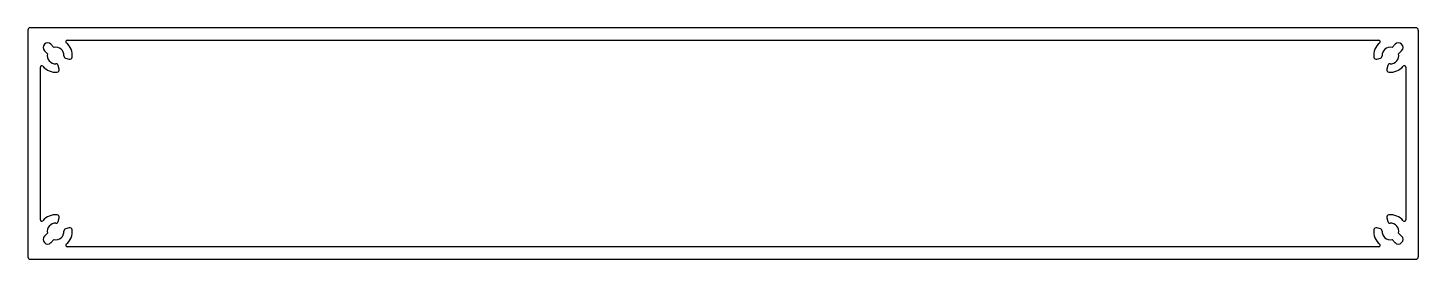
# Model space of a CAD drawing. Extents: x 2847 to 3147, y 1872 to 1922.
import ezdxf

# ---------------------------------------------------------------- set-up
doc = ezdxf.new("R2010")
doc.units = 0
doc.layers.get('0').update_dxf_attribs({"linetype": 'CONTINUOUS'})

msp = doc.modelspace()

# ---------------------------------------------------------------- linework, layer by layer
for p, q in [((2847.27, 1921.84), (2847.27, 1872.84)), ((3146.77, 1922.34), (2847.77, 1922.34)), ((3147.27, 1921.84), (3147.27, 1872.84)), ((2851.5, 1916.69), (2850.84, 1917.35)), ((2852.25, 1918.76), (2852.91, 1918.1)), ((2855.76, 1919.64), (3138.77, 1919.64)), ((3141.62, 1918.1), (3142.28, 1918.76)), ((3143.69, 1917.35), (3143.03, 1916.69)), ((2854.06, 1913.38), (2853.85, 1914.17)), ((2855.43, 1915.75), (2856.22, 1915.54)), ((3138.31, 1915.54), (3139.1, 1915.75)), ((3140.68, 1914.17), (3140.47, 1913.38)), ((2849.97, 1880.83), (2849.97, 1913.84)), ((3144.57, 1913.84), (3144.57, 1880.83)), ((2853.85, 1880.5), (2854.06, 1881.29)), ((3140.47, 1881.29), (3140.68, 1880.5)), ((2856.22, 1879.13), (2855.43, 1878.92)), ((3139.1, 1878.92), (3138.31, 1879.13)), ((2850.84, 1877.32), (2851.5, 1877.98)), ((2852.91, 1876.57), (2852.25, 1875.91)), ((3138.77, 1875.04), (2855.76, 1875.04)), ((3142.28, 1875.91), (3141.62, 1876.57)), ((3143.03, 1877.98), (3143.69, 1877.32)), ((2847.77, 1872.34), (3146.77, 1872.34))]:
    msp.add_line(p, q)
for centre, radius, start, end in [((2847.77, 1921.84), 0.5, 90, 180), ((3146.77, 1921.84), 0.5, 0, 90), ((2851.55, 1918.06), 1, 45, 225), ((2853.27, 1916.34), 1.8, 357.5559, 101.251), ((2855.76, 1919.34), 0.3, 90, 230.2849), ((2853.27, 1916.34), 3.6, 354.2818, 50.2849), ((3141.27, 1916.34), 3.6, 129.7151, 185.7182), ((3138.77, 1919.34), 0.3, 309.7151, 90), ((3141.27, 1916.34), 1.8, 78.749, 182.4441), ((3142.99, 1918.06), 1, 315, 135), ((2850.27, 1913.84), 0.3, 39.7151, 180), ((2853.27, 1916.34), 3.6, 219.7151, 275.7182), ((2853.27, 1916.34), 1.8, 168.749, 272.4441), ((2853.36, 1914.04), 0.5, 15, 92.4441), ((2855.56, 1916.24), 0.5, 177.5559, 255), ((2856.35, 1916.03), 0.5, 255, 354.2818), ((3138.18, 1916.03), 0.5, 185.7182, 285), ((3138.97, 1916.24), 0.5, 285, 2.4441), ((3141.17, 1914.04), 0.5, 87.5559, 165), ((3141.27, 1916.34), 3.6, 264.2818, 320.2849), ((3141.27, 1916.34), 1.8, 267.5559, 11.251), ((3144.27, 1913.84), 0.3, 0, 140.2849), ((2853.57, 1913.25), 0.5, 275.7182, 15), ((3140.96, 1913.25), 0.5, 165, 264.2818), ((2853.27, 1878.34), 3.6, 84.2818, 140.2849), ((2853.57, 1881.42), 0.5, 345, 84.2818), ((3140.96, 1881.42), 0.5, 95.7182, 195), ((3141.27, 1878.34), 3.6, 39.7151, 95.7182), ((2850.27, 1880.83), 0.3, 180, 320.2849), ((2853.27, 1878.34), 1.8, 87.5559, 191.251), ((2853.27, 1878.34), 1.8, 258.749, 2.4441), ((2853.36, 1880.63), 0.5, 267.5559, 345), ((2855.56, 1878.43), 0.5, 105, 182.4441), ((2853.27, 1878.34), 3.6, 309.7151, 5.7182), ((2856.35, 1878.64), 0.5, 5.7182, 105), ((3141.27, 1878.34), 3.6, 174.2818, 230.2849), ((3138.18, 1878.64), 0.5, 75, 174.2818), ((3138.97, 1878.43), 0.5, 357.5559, 75), ((3141.27, 1878.34), 1.8, 177.5559, 281.251), ((3141.17, 1880.63), 0.5, 195, 272.4441), ((3141.27, 1878.34), 1.8, 348.749, 92.4441), ((3144.27, 1880.83), 0.3, 219.7151, 0), ((2851.55, 1876.62), 1, 135, 315), ((2855.76, 1875.34), 0.3, 129.7151, 270), ((3138.77, 1875.34), 0.3, 270, 50.2849), ((3142.99, 1876.62), 1, 225, 45), ((2847.77, 1872.84), 0.5, 180, 270), ((3146.77, 1872.84), 0.5, 270, 360)]:
    msp.add_arc(centre, radius, start, end)

doc.saveas('drawing.dxf')
